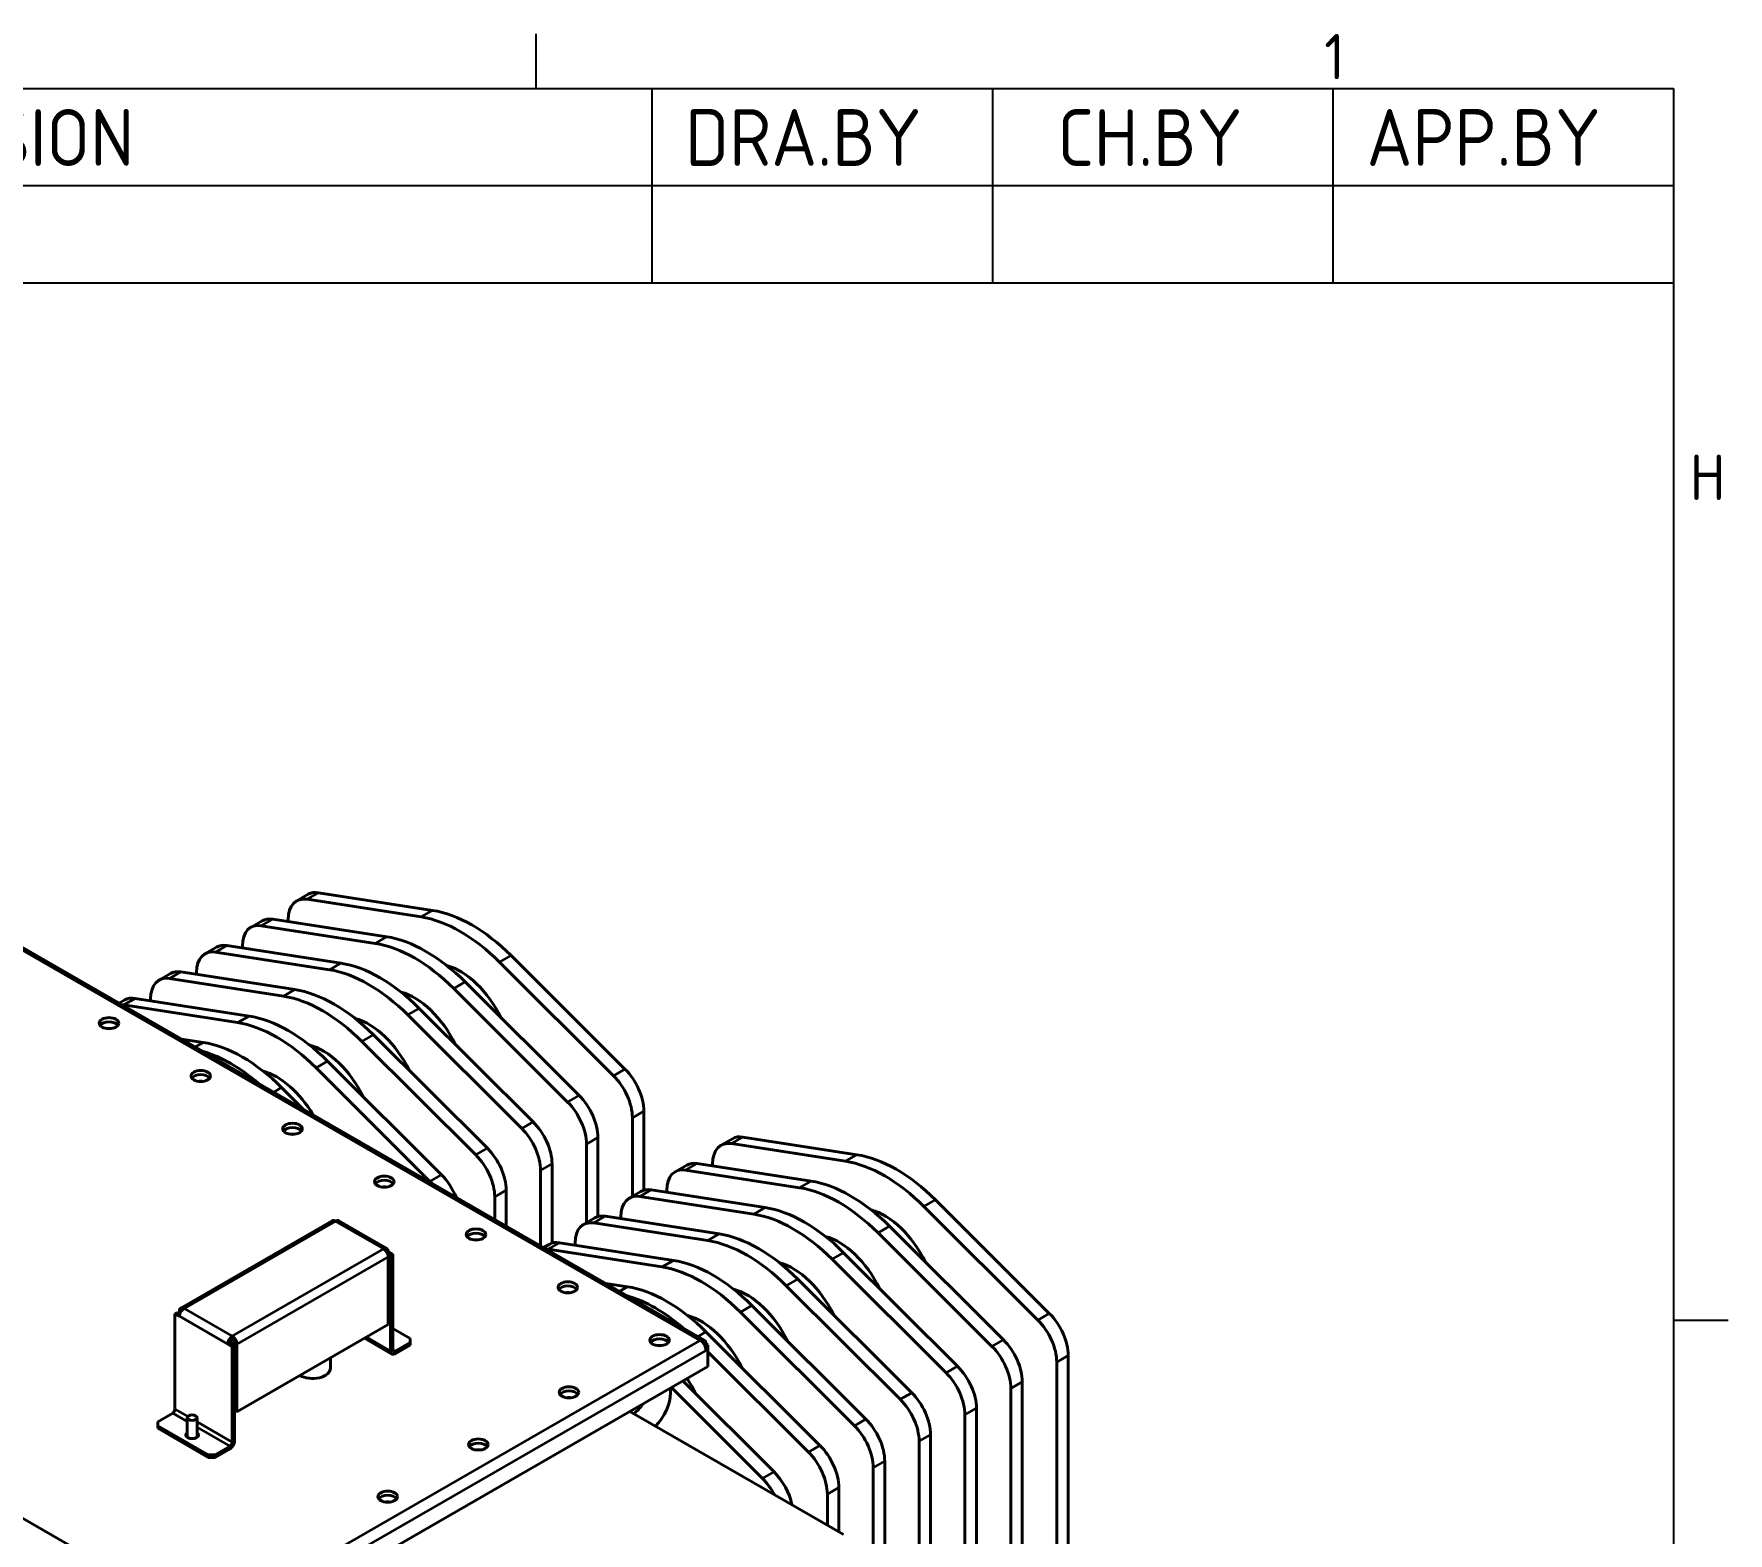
# Model space of a CAD drawing. Header units: millimetres. Extents: x 0 to 5887, y 0 to 4158.
# Drawn here: x 5242 to 5764, y 3573 to 4035 of the extents above; entities that cross this region are included whole.
import ezdxf

# ---------------------------------------------------------------- set-up
doc = ezdxf.new("R2010")
doc.units = ezdxf.units.MM
doc.header["$LTSCALE"] = 7
doc.layers.get('0').update_dxf_attribs({"color": 3, "lineweight": 25})
for name, color, linetype, lineweight in [('가시적인 것(ISO)', 3, 'Continuous', 40), ('가시적인 좁은 것(ISO)', 3, 'Continuous', 35), ('경계(ISO)', 7, 'Continuous', 25), ('기호(ISO)', 5, 'Continuous', 25)]:
    doc.layers.add(name, color=color, linetype=linetype, lineweight=lineweight)
doc.styles.add('ISO Proportiona M2B', font='isocp.shx')
doc.styles.add('문자 텍스트_PSTEK_POSCO', font='isocp.shx')

# ---------------------------------------------------------------- blocks, each defined once
blk = doc.blocks.new('경계 Default Border')
at = {"layer": '경계(ISO)'}
for p, q in [((770.917, 574), (770.917, 576.4)), ((821, 519.75), (823.4, 519.75))]:
    blk.add_line(p, q, dxfattribs=at)
at = {"layer": '경계(ISO)', "flags": 128}
blk.add_lwpolyline([(20, 20), (20, 574), (821, 574), (821, 20), (20, 20)], dxfattribs=at)
at = {"layer": '경계(ISO)', "color": 2, "char_height": 2, "attachment_point": 7, "style": '문자 텍스트_PSTEK_POSCO'}
for s, insert in [('1', (805.616, 574.4)), ('H', (821.719, 555.875))]:
    blk.add_mtext(s, dxfattribs=dict(at, insert=insert))
blk = doc.blocks.new('리비전 내역')
at = {"layer": '기호(ISO)'}
for p, q in [((669, 574), (821, 574)), ((776, 574), (776, 569.72)), ((791, 574), (791, 569.72)), ((806, 574), (806, 569.72)), ((821, 574), (821, 569.72)), ((669, 569.72), (821, 569.72)), ((776, 569.72), (776, 565.44)), ((791, 569.72), (791, 565.44)), ((806, 569.72), (806, 565.44)), ((821, 569.72), (821, 565.44)), ((669, 565.44), (821, 565.44))]:
    blk.add_line(p, q, dxfattribs=at)
at = {"layer": '기호(ISO)', "color": 2, "char_height": 2.5, "attachment_point": 7, "style": 'ISO Proportiona M2B'}
for s, insert in [('DESCRIPTION OF REVISION', (716.507, 570.583)), ('DRA.BY', (777.476, 570.583)), ('CH.BY', (793.864, 570.583)), ('APP.BY', (807.478, 570.583))]:
    blk.add_mtext(s, dxfattribs=dict(at, insert=insert))

msp = doc.modelspace()

# ---------------------------------------------------------------- linework, layer by layer
at = {"layer": '가시적인 것(ISO)'}
for p, q in [((5326.0942, 3769.5316), (5322.5587, 3767.4956)), ((5360.8985, 3762.5613), (5325.7735, 3768.0072)), ((5329.3091, 3770.0432), (5364.4341, 3764.5973)), ((5311.9521, 3761.3877), (5308.4166, 3759.3517)), ((5315.1669, 3761.8993), (5350.2919, 3756.4534)), ((5319.9578, 3761.7533), (5319.9578, 3761.1565)), ((5448.2017, 3632.1074), (5230.132, 3757.6854)), ((5346.7564, 3754.4174), (5311.6314, 3759.8633)), ((5297.81, 3753.2438), (5294.2744, 3751.2078)), ((5332.6143, 3746.2735), (5297.4893, 3751.7194)), ((5301.0248, 3753.7554), (5336.1498, 3748.3094)), ((5305.8156, 3753.6094), (5305.8156, 3753.0126)), ((5388.6186, 3750.6704), (5423.7435, 3715.662)), ((5283.6678, 3745.0999), (5280.1323, 3743.0639)), ((5286.8827, 3745.6115), (5322.0077, 3740.1655)), ((5291.6735, 3745.4654), (5291.6735, 3744.8687)), ((5420.208, 3713.626), (5385.083, 3748.6344)), ((5318.4721, 3738.1295), (5283.3471, 3743.5755)), ((5406.0659, 3705.4821), (5370.9409, 3740.4905)), ((5374.4764, 3742.5264), (5409.6014, 3707.5181)), ((5269.5257, 3736.9559), (5267.8275, 3735.978)), ((5304.33, 3729.9856), (5269.205, 3735.4316)), ((5272.7405, 3737.4675), (5307.8655, 3732.0216)), ((5277.5314, 3737.3215), (5277.5314, 3736.7248)), ((5360.3343, 3734.3825), (5395.4593, 3699.3742)), ((5391.9237, 3697.3382), (5356.7987, 3732.3465)), ((5287.0407, 3724.9138), (5293.7234, 3723.8777)), ((5377.7816, 3689.1943), (5342.6566, 3724.2026)), ((5346.1921, 3726.2386), (5381.3171, 3691.2303)), ((5363.6395, 3681.0504), (5328.5145, 3716.0587)), ((5332.05, 3718.0947), (5367.175, 3683.0864)), ((5317.9079, 3709.9508), (5324.5905, 3703.2903)), ((5426.0238, 3676.4148), (5426.0238, 3700.6739)), ((5429.5593, 3702.7099), (5429.5593, 3678.3097)), ((5411.8817, 3668.2709), (5411.8817, 3692.53)), ((5415.4172, 3694.566), (5415.4172, 3670.1658)), ((5456.909, 3694.2004), (5453.3735, 3692.1644)), ((5491.7133, 3687.2301), (5456.5883, 3692.676)), ((5460.1238, 3694.712), (5495.2488, 3689.2661)), ((5397.7395, 3661.1666), (5397.7395, 3684.3861)), ((5401.2751, 3686.4221), (5401.2751, 3662.0219)), ((5442.7669, 3686.0565), (5439.2313, 3684.0205)), ((5477.5712, 3679.0862), (5442.4462, 3684.5321)), ((5445.9817, 3686.5681), (5481.1067, 3681.1221)), ((5450.7725, 3686.4221), (5450.7725, 3685.8253)), ((5387.1329, 3678.2781), (5387.1329, 3667.2746)), ((5428.6247, 3677.9126), (5425.0892, 3675.8766)), ((5431.8396, 3678.4242), (5466.9646, 3672.9782)), ((5436.6304, 3678.2781), (5436.6304, 3677.6814)), ((5383.5974, 3669.3105), (5383.5974, 3676.2422)), ((5463.429, 3670.9423), (5428.304, 3676.3882)), ((5551.0228, 3638.2948), (5515.8978, 3673.3032)), ((5519.4333, 3675.3391), (5554.5583, 3640.3308)), ((5333.5261, 3668.8567), (5286.8571, 3641.9818)), ((5350.3715, 3660.3056), (5335.5222, 3668.8567)), ((5414.4826, 3669.7686), (5410.9471, 3667.7327)), ((5449.2869, 3662.7983), (5414.1619, 3668.2443)), ((5417.6974, 3670.2803), (5452.8224, 3664.8343)), ((5422.4883, 3670.1342), (5422.4883, 3669.5375)), ((5505.2912, 3667.1952), (5540.4162, 3632.1869)), ((5400.3404, 3661.6247), (5398.6422, 3660.6468)), ((5403.5553, 3662.1363), (5438.6803, 3656.6904)), ((5408.3461, 3661.9903), (5408.3461, 3661.3935)), ((5536.8806, 3630.1509), (5501.7556, 3665.1593)), ((5350.3753, 3659.1494), (5350.7876, 3659.3868)), ((5351.4947, 3658.1652), (5350.5997, 3658.6806)), ((5350.7876, 3659.3868), (5352.2018, 3658.5724)), ((5350.7876, 3657.758), (5350.7876, 3636.9106)), ((5352.2018, 3658.5724), (5351.4947, 3658.1652)), ((5351.4947, 3628.7335), (5351.4947, 3658.1652)), ((5352.2018, 3629.1407), (5352.2018, 3658.5724)), ((5435.1448, 3654.6544), (5400.0198, 3660.1004)), ((5522.7385, 3622.007), (5487.6135, 3657.0153)), ((5491.149, 3659.0513), (5526.274, 3624.043)), ((5477.0069, 3650.9074), (5512.1319, 3615.8991)), ((5417.8555, 3649.5826), (5424.5382, 3648.5465)), ((5508.5964, 3613.8631), (5473.4714, 3648.8714)), ((5285.0267, 3640.2486), (5285.7338, 3640.6558)), ((5286.4409, 3639.4342), (5285.0267, 3640.2486)), ((5285.0267, 3610.8169), (5285.0267, 3640.2486)), ((5285.7338, 3640.6558), (5286.5655, 3640.1769)), ((5286.4409, 3641.063), (5286.4409, 3640.2486)), ((5494.4542, 3605.7192), (5459.3292, 3640.7275)), ((5462.8648, 3642.7635), (5497.9898, 3607.7551)), ((5350.7876, 3636.9106), (5304.1186, 3610.0356)), ((5357.5051, 3632.5987), (5352.2018, 3635.6527)), ((5301.9973, 3631.2903), (5301.2902, 3630.8831)), ((5302.7044, 3630.0687), (5301.2902, 3630.8831)), ((5301.9973, 3631.2903), (5303.4115, 3630.4759)), ((5302.9347, 3632.3378), (5302.1501, 3631.886)), ((5302.7044, 3632.515), (5302.7044, 3633.3326)), ((5303.4115, 3630.4759), (5302.7044, 3630.0687)), ((5302.7044, 3630.0687), (5302.7044, 3600.637)), ((5303.4115, 3630.4759), (5303.4115, 3631.2903)), ((5303.4115, 3601.0442), (5303.4115, 3630.4759)), ((5304.1186, 3610.0356), (5304.1186, 3630.8831)), ((5343.4517, 3632.6861), (5351.9109, 3627.8147)), ((5357.5051, 3631.3771), (5352.9089, 3628.7304)), ((5352.9089, 3627.9128), (5357.5051, 3630.5596)), ((5357.5051, 3632.5987), (5357.5051, 3631.3771)), ((5357.5051, 3631.3771), (5357.5051, 3630.5596)), ((5448.7219, 3630.9589), (5448.2066, 3630.6621)), ((5448.4732, 3630.1115), (5449.3333, 3630.6068)), ((5448.7219, 3630.9589), (5449.3333, 3630.6068)), ((5448.7226, 3634.6196), (5483.8476, 3599.6112)), ((5449.3333, 3630.6068), (5449.3333, 3629.275)), ((5332.9531, 3623.4337), (5332.9531, 3626.6403)), ((5448.6137, 3629.6894), (5449.3333, 3629.275)), ((5449.3333, 3629.275), (5448.7219, 3628.9229)), ((5449.3333, 3629.275), (5449.3333, 3623.9609)), ((5480.3121, 3597.5753), (5449.3333, 3628.4512)), ((5556.8385, 3229.3907), (5556.8385, 3625.3427)), ((5560.3741, 3627.3787), (5560.3741, 3231.4267)), ((5449.3333, 3623.9609), (5296.0826, 3535.7097)), ((5441.5821, 3619.4973), (5469.7055, 3591.4673)), ((5437.7618, 3615.8504), (5437.7618, 3617.2973)), ((5466.17, 3589.4313), (5438.0466, 3617.4613)), ((5542.6964, 3221.2468), (5542.6964, 3617.1988)), ((5546.2319, 3619.2348), (5546.2319, 3223.2828)), ((5279.7234, 3606.9454), (5284.3196, 3609.5922)), ((5303.4115, 3610.4428), (5304.1186, 3610.0356)), ((5425.2739, 3610.1061), (5491.1483, 3572.1715)), ((5528.5543, 3213.1029), (5528.5543, 3609.0549)), ((5532.0898, 3611.0909), (5532.0898, 3215.1388)), ((5279.7234, 3605.7238), (5279.7234, 3606.9454)), ((5279.7234, 3604.9063), (5279.7234, 3605.7238)), ((5279.7234, 3605.7238), (5295.2797, 3596.7655)), ((5279.7234, 3604.9063), (5295.2797, 3595.9479)), ((5288.83, 3602.1116), (5288.83, 3608.1875)), ((5291.83, 3602.1116), (5291.83, 3608.1875)), ((5433.2161, 3605.5964), (5433.3681, 3605.4449)), ((5297.4011, 3596.7655), (5301.9973, 3599.4123)), ((5297.4011, 3595.9479), (5301.9973, 3598.5947)), ((5514.4121, 3204.9589), (5514.4121, 3600.911)), ((5517.9477, 3602.9469), (5517.9477, 3206.9949)), ((5297.4011, 3596.7655), (5295.2797, 3596.7655)), ((5295.2797, 3596.7655), (5295.2797, 3595.9479)), ((5295.2797, 3595.9479), (5297.4011, 3595.9479)), ((5297.4011, 3595.9479), (5297.4011, 3596.7655)), ((5503.8055, 3594.803), (5503.8055, 3198.851)), ((5500.27, 3566.9187), (5500.27, 3592.767)), ((5486.1279, 3575.0626), (5486.1279, 3584.6231)), ((5489.6634, 3586.6591), (5489.6634, 3573.0266))]:
    msp.add_line(p, q, dxfattribs=at)
for centre, major_axis, ratio, start_param, end_param in [((5328.7966, 3756.6633), (-6.2379, 10.8323), 0.57809312, 5.8487867, 7.07051718), ((5332.3321, 3758.6993), (-6.2379, 10.8323), 0.57809312, 5.8487867, 6.28318531), ((5314.6545, 3748.5194), (-6.2379, 10.8323), 0.57809312, 5.8487867, 7.07051718), ((5318.19, 3750.5554), (-6.2379, 10.8323), 0.57809312, 5.8487867, 6.28318531), ((5372.9908, 3717.1857), (-24.9516, 43.3292), 0.57809312, 5.150655, 5.8487867), ((5376.5263, 3719.2217), (24.9516, -43.3292), 0.57809312, 2.00906235, 2.70719405), ((5362.3842, 3711.0777), (24.9516, -43.3292), 0.57809312, 2.00906235, 2.70719405), ((5300.5123, 3740.3755), (-6.2379, 10.8323), 0.57809312, 5.8487867, 7.07051718), ((5304.0479, 3742.4115), (-6.2379, 10.8323), 0.57809312, 5.8487867, 6.28318531), ((5358.8486, 3709.0418), (-24.9516, 43.3292), 0.57809312, 5.150655, 5.8487867), ((5289.9057, 3734.2676), (-6.2379, 10.8323), 0.57809312, 5.8487867, 6.28318531), ((5344.7065, 3700.8979), (-24.9516, 43.3292), 0.57809312, 5.150655, 5.8487867), ((5348.242, 3702.9338), (24.9516, -43.3292), 0.57809312, 2.00906235, 2.70719405), ((5372.9908, 3727.405), (11.2282, -19.4981), 0.57809312, 1.45068081, 2.62242793), ((5286.3702, 3732.2316), (-6.2379, 10.8323), 0.57809312, 5.8487867, 7.07051718), ((5334.0999, 3694.7899), (24.9516, -43.3292), 0.57809312, 2.00906235, 2.70719405), ((5358.8486, 3719.2611), (11.2282, -19.4981), 0.57809312, 1.45068081, 2.62242793), ((5272.2281, 3724.0877), (-6.2379, 10.8323), 0.57809312, 5.8487867, 5.91367473), ((5275.7636, 3726.1236), (-6.2379, 10.8323), 0.57809312, 5.8487867, 6.28318531), ((5330.5644, 3692.7539), (-24.9516, 43.3292), 0.57809312, 5.150655, 5.8487867), ((5264.6974, 3728.5055), (3, 0), 0.5758617, 0.38826696, 2.7533257), ((5264.6974, 3728.5055), (-3, 0), 0.5758617, 3.52985961, 5.89491835), ((5316.4222, 3684.61), (-24.9516, 43.3292), 0.57809312, 5.150655, 5.8487867), ((5319.9578, 3686.646), (24.9516, -43.3292), 0.57809312, 2.00906235, 2.70719405), ((5344.7065, 3711.1172), (11.2282, -19.4981), 0.57809312, 1.45068081, 2.62242793), ((5264.6974, 3726.4616), (3, 0), 0.5758617, 1.325741, 1.81585165), ((5264.6974, 3726.4616), (-3, 0), 0.5758617, 4.46733366, 4.9574443), ((5305.8156, 3678.5021), (24.9516, -43.3292), 0.57809312, 2.00906235, 2.70719405), ((5302.2801, 3676.4661), (-24.9516, 43.3292), 0.57809312, 5.25626601, 5.74317569), ((5330.5644, 3702.9733), (11.2282, -19.4981), 0.57809312, 1.45068081, 2.62242793), ((5292.9816, 3712.2176), (3, 0), 0.5758617, 0.38826696, 2.7533257), ((5292.9816, 3712.2176), (-3, 0), 0.5758617, 3.52985961, 5.89491835), ((5316.4222, 3694.8294), (11.2282, -19.4981), 0.57809312, 1.58492573, 2.62242793), ((5417.185, 3705.7639), (-6.2379, 10.8323), 0.57809312, 3.92892453, 5.150655), ((5420.7205, 3707.7998), (6.2379, -10.8323), 0.57809312, 0.78733187, 2.00906235), ((5292.9816, 3710.1738), (3, 0), 0.5758617, 1.325741, 1.81585165), ((5292.9816, 3710.1738), (-3, 0), 0.5758617, 4.46733366, 4.9574443), ((5403.0428, 3697.6199), (-6.2379, 10.8323), 0.57809312, 3.92892453, 5.150655), ((5406.5784, 3699.6559), (6.2379, -10.8323), 0.57809312, 0.78733187, 2.00906235), ((5321.2659, 3695.9298), (3, 0), 0.5758617, 0.38826696, 2.7533257), ((5321.2659, 3695.9298), (-3, 0), 0.5758617, 3.52985961, 5.89491835), ((5392.4362, 3691.512), (6.2379, -10.8323), 0.57809312, 0.78733187, 2.00906235), ((5321.2659, 3693.8859), (3, 0), 0.5758617, 1.325741, 1.81585165), ((5321.2659, 3693.8859), (-3, 0), 0.5758617, 4.46733366, 4.9574443), ((5388.9007, 3689.476), (-6.2379, 10.8323), 0.57809312, 3.92892453, 5.150655), ((5459.6114, 3681.3321), (-6.2379, 10.8323), 0.57809312, 5.8487867, 7.07051718), ((5463.1469, 3683.3681), (-6.2379, 10.8323), 0.57809312, 5.8487867, 6.28318531), ((5374.7585, 3681.3321), (-6.2379, 10.8323), 0.57809312, 3.92892453, 5.150655), ((5378.2941, 3683.3681), (6.2379, -10.8323), 0.57809312, 0.78733187, 2.00906235), ((5503.8055, 3641.8545), (-24.9516, 43.3292), 0.57809312, 5.150655, 5.8487867), ((5507.3411, 3643.8905), (24.9516, -43.3292), 0.57809312, 2.00906235, 2.70719405), ((5364.1519, 3675.2242), (6.2379, -10.8323), 0.57809312, 1.33076968, 2.00906235), ((5445.4692, 3673.1882), (-6.2379, 10.8323), 0.57809312, 5.8487867, 7.07051718), ((5449.0048, 3675.2242), (-6.2379, 10.8323), 0.57809312, 5.8487867, 6.28318531), ((5349.5502, 3679.642), (3, 0), 0.5758617, 0.38826696, 2.7533257), ((5349.5502, 3679.642), (-3, 0), 0.5758617, 3.52985961, 5.89491835), ((5349.5502, 3677.5981), (3, 0), 0.5758617, 1.325741, 1.81585165), ((5349.5502, 3677.5981), (-3, 0), 0.5758617, 4.46733366, 4.9574443), ((5360.6164, 3673.1882), (-6.2379, 10.8323), 0.57809312, 5.08576697, 5.150655), ((5431.3271, 3665.0443), (-6.2379, 10.8323), 0.57809312, 5.8487867, 7.07051718), ((5434.8626, 3667.0803), (-6.2379, 10.8323), 0.57809312, 5.8487867, 6.28318531), ((5489.6634, 3633.7106), (-24.9516, 43.3292), 0.57809312, 5.150655, 5.8487867), ((5493.1989, 3635.7465), (24.9516, -43.3292), 0.57809312, 2.00906235, 2.70719405), ((5479.0568, 3627.6026), (24.9516, -43.3292), 0.57809312, 2.00906235, 2.70719405), ((5503.8055, 3652.0738), (11.2282, -19.4981), 0.57809312, 1.45068081, 2.62242793), ((5334.5242, 3667.1235), (-0.9981, 1.7332), 0.57809312, 5.49972085, 6.28318531), ((5334.5242, 3667.1235), (0.9981, 1.7332), 0.57809312, 0, 0.78346445), ((5417.185, 3656.9004), (-6.2379, 10.8323), 0.57809312, 5.8487867, 7.07051718), ((5420.7205, 3658.9364), (-6.2379, 10.8323), 0.57809312, 5.8487867, 6.28318531), ((5475.5213, 3625.5666), (-24.9516, 43.3292), 0.57809312, 5.150655, 5.8487867), ((5377.8345, 3663.3541), (3, 0), 0.5758617, 0.38826696, 2.7533257), ((5377.8345, 3663.3541), (-3, 0), 0.5758617, 3.52985961, 5.89491835), ((5377.8345, 3661.3103), (3, 0), 0.5758617, 1.325741, 1.81585165), ((5377.8345, 3661.3103), (-3, 0), 0.5758617, 4.46733366, 4.9574443), ((5406.5784, 3650.7924), (-6.2379, 10.8323), 0.57809312, 5.8487867, 6.28318531), ((5461.3791, 3617.4227), (-24.9516, 43.3292), 0.57809312, 5.150655, 5.8487867), ((5464.9147, 3619.4587), (24.9516, -43.3292), 0.57809312, 2.00906235, 2.70719405), ((5489.6634, 3643.9299), (11.2282, -19.4981), 0.57809312, 1.45068081, 2.62242793), ((5349.3734, 3658.5724), (0.9981, 1.7332), 0.57809312, 5.49585344, 7.06664976), ((5349.3734, 3658.5724), (0.9981, -1.7332), 0.57809312, 0.78733187, 2.3581282), ((5403.0428, 3648.7565), (-6.2379, 10.8323), 0.57809312, 5.8487867, 5.91367473), ((5450.7725, 3611.3148), (24.9516, -43.3292), 0.57809312, 2.00906235, 2.70719405), ((5475.5213, 3635.786), (11.2282, -19.4981), 0.57809312, 1.45068081, 2.62242793), ((5447.237, 3609.2788), (-24.9516, 43.3292), 0.57809312, 5.150655, 5.8487867), ((5406.1187, 3647.0663), (3, 0), 0.5758617, 0.38826696, 2.7533257), ((5406.1187, 3647.0663), (-3, 0), 0.5758617, 3.52985961, 5.89491835), ((5406.1187, 3645.0225), (3, 0), 0.5758617, 1.325741, 1.81585165), ((5406.1187, 3645.0225), (-3, 0), 0.5758617, 4.46733366, 4.9574443), ((5436.6304, 3603.1709), (24.9516, -43.3292), 0.57809312, 2.00906235, 2.70719405), ((5433.0949, 3601.1349), (-24.9516, 43.3292), 0.57809312, 5.25626601, 5.74317569), ((5461.3791, 3627.6421), (11.2282, -19.4981), 0.57809312, 1.45068081, 2.62242793), ((5287.8551, 3640.2486), (-0.9981, 1.7332), 0.57809312, 5.49972085, 7.07051718), ((5287.8551, 3640.2486), (-0.9981, -1.7332), 0.57809312, 3.92505711, 5.49585344), ((5551.5352, 3632.4686), (6.2379, -10.8323), 0.57809312, 0.78733187, 2.00906235), ((5447.237, 3619.4982), (11.2282, -19.4981), 0.57809312, 1.45068081, 2.62242793), ((5547.9997, 3630.4327), (-6.2379, 10.8323), 0.57809312, 3.92892453, 5.150655), ((5302.7044, 3631.6975), (0.9981, 1.7332), 0.57809312, 0.78346445, 2.35426078), ((5302.7044, 3631.6975), (-0.499, -0.8666), 0.57809312, 3.92505711, 5.49585344), ((5302.174, 3630.7458), (-0.3743, 0.6499), 0.57809312, 4.73560261, 5.76434263), ((5302.174, 3630.7458), (-0.499, 0.8666), 0.57809312, 4.50113835, 5.64705376), ((5302.7044, 3631.6975), (-0.9981, 1.7332), 0.57809312, 3.92892453, 5.49972085), ((5302.7044, 3631.6975), (-0.499, 0.8666), 0.57809312, 3.92892453, 5.49972085), ((5305.7096, 3632.7818), (2.3704, -4.1163), 0.57809312, 4.47348984, 4.50027567), ((5434.403, 3630.7785), (3, 0), 0.5758617, 0.38826696, 2.7533257), ((5434.403, 3630.7785), (-3, 0), 0.5758617, 3.52985961, 5.89491835), ((5434.403, 3628.7346), (3, 0), 0.5758617, 1.325741, 1.81585165), ((5434.403, 3628.7346), (-3, 0), 0.5758617, 4.46733366, 4.9574443), ((5533.8576, 3622.2887), (-6.2379, 10.8323), 0.57809312, 3.92892453, 5.150655), ((5537.3931, 3624.3247), (6.2379, -10.8323), 0.57809312, 0.78733187, 2.00906235), ((5352.9089, 3629.5479), (-0.9981, -1.7332), 0.57809312, 5.49585344, 7.06664976), ((5352.9089, 3629.5479), (-0.499, -0.8666), 0.57809312, 5.49585344, 7.06664976), ((5327.4531, 3623.4337), (5.5, 0), 0.5758617, 3.91818408, 6.28318531), ((5433.0949, 3611.3542), (11.2282, -19.4981), 0.57809312, 1.45068081, 1.69651545), ((5519.7154, 3614.1448), (-6.2379, 10.8323), 0.57809312, 3.92892453, 5.150655), ((5523.251, 3616.1808), (6.2379, -10.8323), 0.57809312, 0.78733187, 2.00906235), ((5406.4723, 3614.6943), (3, 0), 0.5758617, 0.38826696, 2.7533257), ((5406.4723, 3614.6943), (-3, 0), 0.5758617, 3.52985961, 5.89491835), ((5406.4723, 3612.6504), (3, 0), 0.5758617, 1.325741, 1.81585165), ((5406.4723, 3612.6504), (-3, 0), 0.5758617, 4.46733366, 4.9574443), ((5430.6907, 3611.7784), (-4.9903, -8.6658), 0.57809312, 1.14259099, 2.35426078), ((5509.1088, 3608.0369), (6.2379, -10.8323), 0.57809312, 0.78733187, 2.00906235), ((5284.3196, 3610.4097), (0.499, 0.8666), 0.57809312, 3.92505711, 5.49585344), ((5425.3874, 3616.8999), (-4.9903, -8.6658), 0.57809312, 0.93426698, 1.38755999), ((5505.5733, 3606.0009), (-6.2379, 10.8323), 0.57809312, 3.92892453, 5.150655), ((5290.33, 3602.8734), (2, 0), 0.5758617, 2.41885841, 7.00591955), ((5491.4312, 3597.857), (-6.2379, 10.8323), 0.57809312, 3.92892453, 5.150655), ((5494.9667, 3599.893), (6.2379, -10.8323), 0.57809312, 0.78733187, 2.00906235), ((5290.33, 3602.0559), (-2, 0), 0.5758617, 5.56045106, 5.9203532), ((5290.33, 3602.0559), (2, 0), 0.5758617, 0.36283211, 0.72273425), ((5301.9973, 3600.2298), (0.9981, 1.7332), 0.57809312, 3.92505711, 5.49585344), ((5301.9973, 3600.2298), (0.499, 0.8666), 0.57809312, 3.92505711, 5.49585344), ((5378.5416, 3598.61), (3, 0), 0.5758617, 0.38826696, 2.7533257), ((5378.5416, 3598.61), (-3, 0), 0.5758617, 3.52985961, 5.89491835), ((5480.8246, 3591.7491), (6.2379, -10.8323), 0.57809312, 0.78733187, 2.00906235), ((5378.5416, 3596.5662), (3, 0), 0.5758617, 1.325741, 1.81585165), ((5378.5416, 3596.5662), (-3, 0), 0.5758617, 4.46733366, 4.9574443), ((5477.289, 3589.7131), (-6.2379, 10.8323), 0.57809312, 3.92892453, 5.150655), ((5463.1469, 3581.5692), (-6.2379, 10.8323), 0.57809312, 4.64747248, 5.150655), ((5466.6824, 3583.6051), (6.2379, -10.8323), 0.57809312, 1.05018455, 2.00906235), ((5350.6108, 3582.5258), (3, 0), 0.5758617, 0.38826696, 2.7533257), ((5350.6108, 3582.5258), (-3, 0), 0.5758617, 3.52985961, 5.89491835), ((5350.6108, 3580.4819), (3, 0), 0.5758617, 1.325741, 1.81585165), ((5350.6108, 3580.4819), (-3, 0), 0.5758617, 4.46733366, 4.9574443)]:
    msp.add_ellipse(centre, major_axis=major_axis, ratio=ratio, start_param=start_param, end_param=end_param, dxfattribs=at)
for centre, major_axis in [((5264.6974, 3729.8135), (3, 0)), ((5292.9816, 3713.5257), (3, 0)), ((5321.2659, 3697.2379), (3, 0)), ((5349.5502, 3680.9501), (3, 0)), ((5377.8345, 3664.6622), (3, 0)), ((5406.1187, 3648.3744), (3, 0)), ((5434.403, 3632.0866), (3, 0)), ((5406.4723, 3616.0023), (3, 0)), ((5290.33, 3608.1875), (1.5, 0)), ((5378.5416, 3599.9181), (3, 0)), ((5350.6108, 3583.8339), (3, 0))]:
    msp.add_ellipse(centre, major_axis=major_axis, ratio=0.5758617, dxfattribs=at)
for points in [[(5302.0067, 3631.2849), (5302.0412, 3631.4333), (5302.0685, 3631.587), (5302.0888, 3631.7453)], [(5448.6034, 3629.727), (5448.6815, 3629.4479), (5448.7219, 3629.1738), (5448.7219, 3628.9229)]]:
    msp.add_open_spline(points, degree=3, dxfattribs=at)
for points, knots in [([(5446.9541, 3631.9848), (5447.4864, 3632.2913), (5448.013, 3632.2992), (5448.3425, 3632.0056), (5448.586, 3631.7887), (5448.7219, 3631.4137), (5448.7219, 3630.9589)], [0, 0, 0, 0, 0.57504459, 0.57504459, 0.57504459, 1, 1, 1, 1]), ([(5446.9541, 3631.9848), (5447.4864, 3631.6783), (5448.013, 3631.0797), (5448.3425, 3630.4066), (5448.4516, 3630.1837), (5448.5399, 3629.9537), (5448.6034, 3629.727)], [0, 0, 0, 0, 0.575044589, 0.575044589, 0.575044589, 0.76555338, 0.76555338, 0.76555338, 0.76555338])]:
    msp.add_open_spline(points, degree=3, knots=knots, dxfattribs=at)
at = {"layer": '가시적인 좁은 것(ISO)'}
for p, q in [((5325.7735, 3768.0072), (5329.3091, 3770.0432)), ((5311.6314, 3759.8633), (5315.1669, 3761.8993)), ((5360.8985, 3762.5613), (5364.4341, 3764.5973)), ((5446.9541, 3631.9848), (5231.2355, 3756.2089)), ((5346.7564, 3754.4174), (5350.2919, 3756.4534)), ((5297.4893, 3751.7194), (5301.0248, 3753.7554)), ((5385.083, 3748.6344), (5388.6186, 3750.6704)), ((5283.3471, 3743.5755), (5286.8827, 3745.6115)), ((5332.6143, 3746.2735), (5336.1498, 3748.3094)), ((5318.4721, 3738.1295), (5322.0077, 3740.1655)), ((5370.9409, 3740.4905), (5374.4764, 3742.5264)), ((5269.205, 3735.4316), (5272.7405, 3737.4675)), ((5356.7987, 3732.3465), (5360.3343, 3734.3825)), ((5304.33, 3729.9856), (5307.8655, 3732.0216)), ((5291.2817, 3722.4716), (5293.7234, 3723.8777)), ((5342.6566, 3724.2026), (5346.1921, 3726.2386)), ((5328.5145, 3716.0587), (5332.05, 3718.0947)), ((5420.208, 3713.626), (5423.7435, 3715.662)), ((5315.4662, 3708.5447), (5317.9079, 3709.9508)), ((5406.0659, 3705.4821), (5409.6014, 3707.5181)), ((5027.6398, 3698.3577), (5294.9262, 3544.4377)), ((5391.9237, 3697.3382), (5395.4593, 3699.3742)), ((5426.0238, 3700.6739), (5429.5593, 3702.7099)), ((5411.8817, 3692.53), (5415.4172, 3694.566)), ((5456.5883, 3692.676), (5460.1238, 3694.712)), ((5377.7816, 3689.1943), (5381.3171, 3691.2303)), ((5491.7133, 3687.2301), (5495.2488, 3689.2661)), ((5363.6395, 3681.0504), (5367.175, 3683.0864)), ((5397.7395, 3684.3861), (5401.2751, 3686.4221)), ((5442.4462, 3684.5321), (5445.9817, 3686.5681)), ((5383.5974, 3676.2422), (5387.1329, 3678.2781)), ((5428.304, 3676.3882), (5431.8396, 3678.4242)), ((5477.5712, 3679.0862), (5481.1067, 3681.1221)), ((5463.429, 3670.9423), (5466.9646, 3672.9782)), ((5515.8978, 3673.3032), (5519.4333, 3675.3391)), ((5334.5242, 3668.7586), (5287.8551, 3641.8837)), ((5349.3734, 3660.2075), (5334.5242, 3668.7586)), ((5414.1619, 3668.2443), (5417.6974, 3670.2803)), ((5501.7556, 3665.1593), (5505.2912, 3667.1952)), ((5400.0198, 3660.1004), (5403.5553, 3662.1363)), ((5449.2869, 3662.7983), (5452.8224, 3664.8343)), ((5302.7044, 3633.3326), (5349.3734, 3660.2075)), ((5350.7876, 3657.758), (5304.1186, 3630.8831)), ((5435.1448, 3654.6544), (5438.6803, 3656.6904)), ((5487.6135, 3657.0153), (5491.149, 3659.0513)), ((5473.4714, 3648.8714), (5477.0069, 3650.9074)), ((5422.0964, 3647.1404), (5424.5382, 3648.5465)), ((5286.8532, 3640.8256), (5286.4409, 3641.063)), ((5287.8551, 3641.8837), (5302.7044, 3633.3326)), ((5459.3292, 3640.7275), (5462.8648, 3642.7635)), ((5551.0228, 3638.2948), (5554.5583, 3640.3308)), ((5301.2902, 3630.8831), (5286.4409, 3639.4342)), ((5294.9262, 3544.4377), (5446.9541, 3631.9848)), ((5304.1186, 3630.8831), (5303.4115, 3631.2903)), ((5344.0413, 3633.0256), (5351.4947, 3628.7335)), ((5446.2809, 3633.2135), (5448.7226, 3634.6196)), ((5536.8806, 3630.1509), (5540.4162, 3632.1869)), ((5448.7219, 3628.9229), (5296.694, 3541.3758)), ((5351.4947, 3628.7335), (5352.2018, 3629.1407)), ((5352.2018, 3629.1376), (5352.9089, 3628.7304)), ((5352.9089, 3628.7304), (5352.9089, 3627.9128)), ((5556.8385, 3625.3427), (5560.3741, 3627.3787)), ((5522.7385, 3622.007), (5526.274, 3624.043)), ((5508.5964, 3613.8631), (5512.1319, 3615.8991)), ((5542.6964, 3617.1988), (5546.2319, 3619.2348)), ((5288.83, 3606.9948), (5284.3196, 3609.5922)), ((5285.0267, 3610.8169), (5288.9668, 3608.5479)), ((5528.5543, 3609.0549), (5532.0898, 3611.0909)), ((5291.83, 3606.8991), (5302.7044, 3600.637)), ((5301.9973, 3599.4123), (5291.83, 3605.2672)), ((5494.4542, 3605.7192), (5497.9898, 3607.7551)), ((5301.9973, 3598.5947), (5301.9973, 3599.4123)), ((5302.7044, 3600.637), (5303.4115, 3601.0442)), ((5480.3121, 3597.5753), (5483.8476, 3599.6112)), ((5514.4121, 3600.911), (5517.9477, 3602.9469)), ((5500.27, 3592.767), (5503.8055, 3594.803)), ((5466.17, 3589.4313), (5469.7055, 3591.4673)), ((5486.1279, 3584.6231), (5489.6634, 3586.6591))]:
    msp.add_line(p, q, dxfattribs=at)

# ---------------------------------------------------------------- block references
at = {"xscale": 7, "yscale": 7, "zscale": 7}
msp.add_blockref('경계 Default Border', (0, 0), dxfattribs=at)
at = {"layer": '기호(ISO)', "xscale": 7, "yscale": 7, "zscale": 7}
msp.add_blockref('리비전 내역', (0, 0), dxfattribs=at)

doc.saveas('drawing.dxf')
